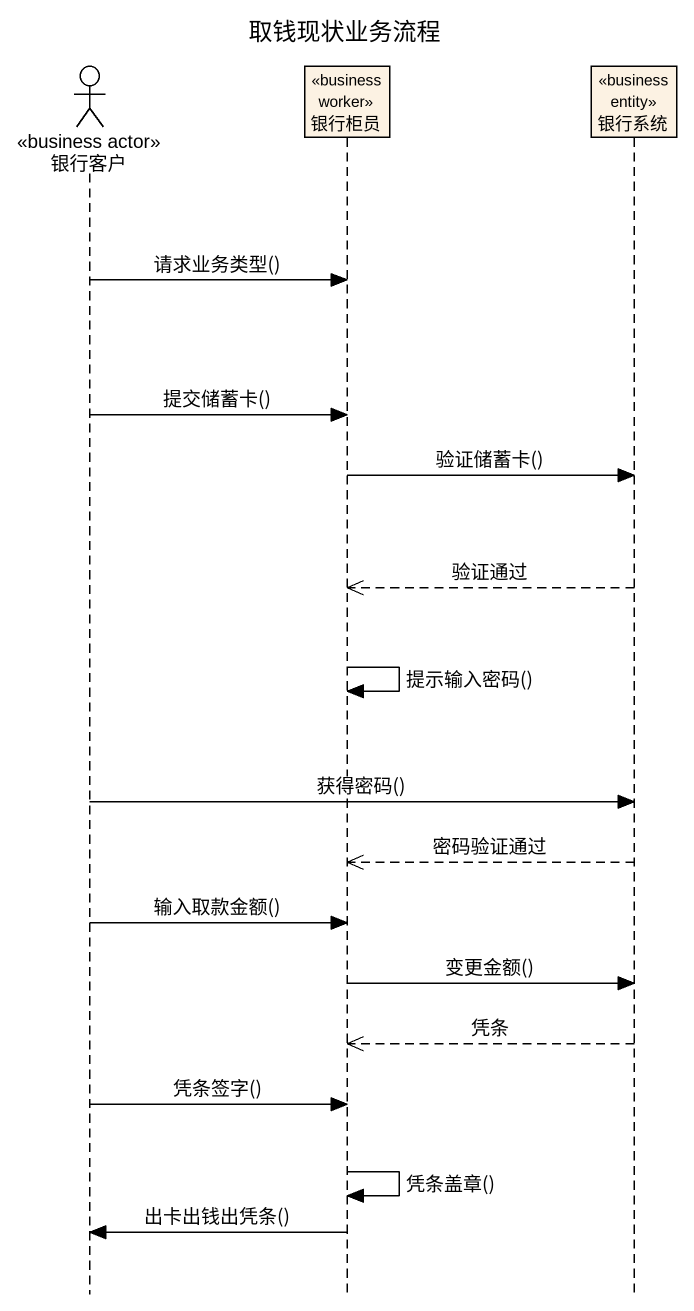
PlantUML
@startuml
title 取钱现状业务流程
hide footbox
actor 银行客户 <<business actor>>
participant 银行柜员 <<business worker>>
participant 银行系统 <<business entity>>

银行客户 -> 银行柜员 : 请求业务类型()
银行客户 -> 银行柜员 : 提交储蓄卡()
银行柜员 -> 银行系统 : 验证储蓄卡()
银行系统 -->> 银行柜员 : 验证通过
银行柜员 -> 银行柜员 : 提示输入密码()
银行客户 -> 银行系统 : 获得密码()
银行系统 -->> 银行柜员 : 密码验证通过
银行客户 -> 银行柜员 : 输入取款金额()
银行柜员 -> 银行系统 : 变更金额()
银行系统 -->> 银行柜员 : 凭条
银行客户 -> 银行柜员 : 凭条签字()
银行柜员 -> 银行柜员 : 凭条盖章()
银行柜员 -> 银行客户 : 出卡出钱出凭条()
@enduml
